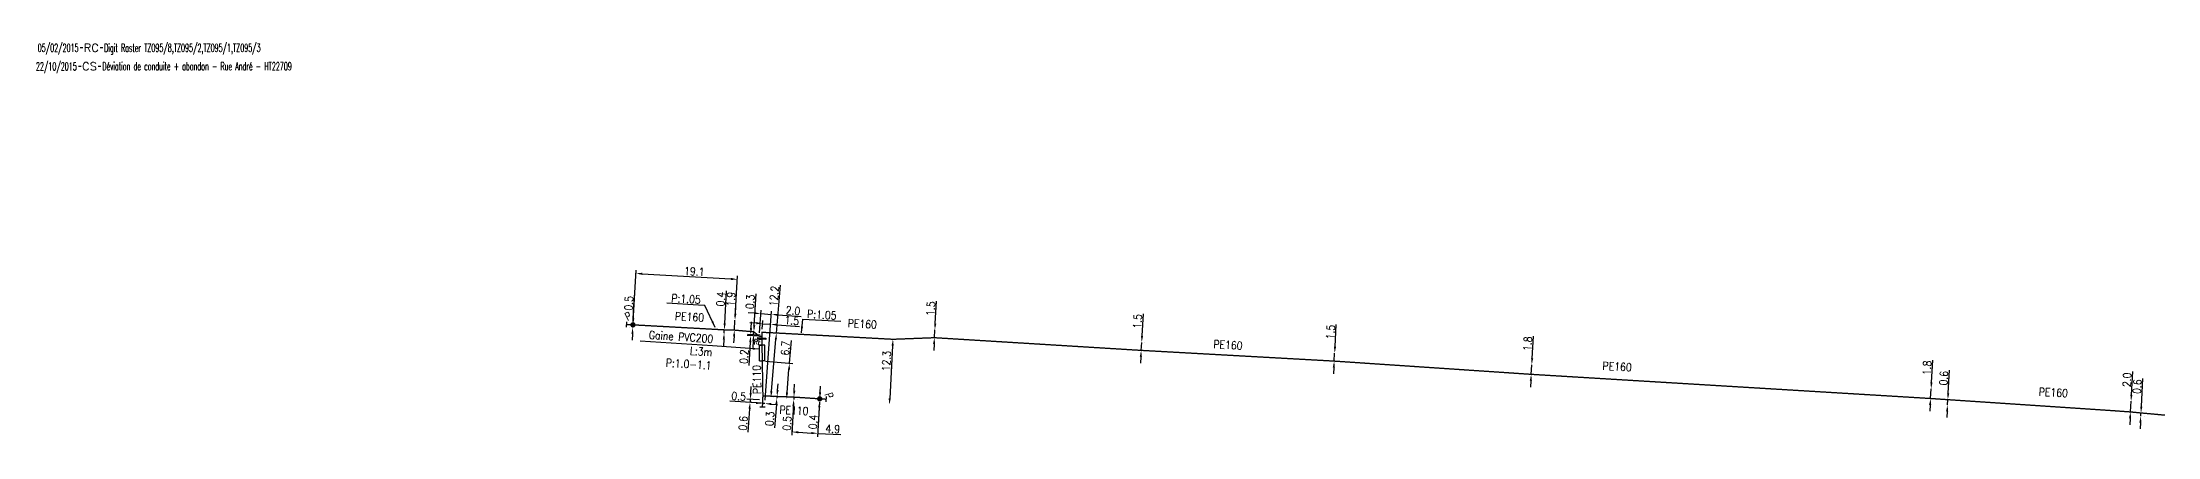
# Model space of a CAD drawing. Header units: millimetres. Extents: x 145011 to 146000, y 128282 to 128813.
# Drawn here: x 145011.2 to 145407.6, y 128415.4 to 128489.3 of the extents above; entities that cross this region are included whole.
import ezdxf
from ezdxf.enums import TextEntityAlignment as Align

# ---------------------------------------------------------------- set-up
doc = ezdxf.new("R2010")
doc.units = ezdxf.units.MM
doc.header["$PDMODE"] = 34
doc.linetypes.add('L_100_PE', pattern=[14, 10, -1.5, 1, -1.5])
doc.layers.get('0').update_dxf_attribs({"linetype": 'CONTINUOUS'})
doc.layers.get('DEFPOINTS').update_dxf_attribs({"linetype": 'CONTINUOUS'})
for name, color, linetype in [('L_140', 3, 'CONTINUOUS'), ('L_300', 7, 'CONTINUOUS'), ('L_340', 7, 'CONTINUOUS'), ('L_400', 7, 'CONTINUOUS'), ('L_910', 7, 'CONTINUOUS')]:
    doc.layers.add(name, color=color, linetype=linetype)
doc.styles.add('G_ROMANS', font='ROMANS.SHX', dxfattribs={"width": 0.75})
doc.styles.get("Standard").update_dxf_attribs({"font": 'romans.shx', "width": 0.85})
doc.dimstyles.get("Standard").update_dxf_attribs({"dimtxt": 1.5, "dimasz": 1.2, "dimexe": 0.625, "dimexo": 0.625, "dimgap": 0.25, "dimtad": 1, "dimdec": 1, "dimzin": 0, "dimdsep": 46, "dimtxsty": 'Standard', "dimcen": -0.5, "dimadec": 0, "dimazin": 0, "dimtfac": 1, "dimtdec": 1, "dimtmove": 0, "dimatfit": 3, "dimfxl": 0, "dimtolj": 1, "dimtzin": 0, "dimarcsym": 0})

# ---------------------------------------------------------------- blocks, each defined once
blk = doc.blocks.new('L_340_20')
at = {"linetype": 'Continuous'}
blk.add_hatch(color=0, dxfattribs=at).paths.add_polyline_path([(0.125, 0.75), (-0.125, 0.75), (-0.125, -0.75), (0.125, -0.75)])
at = {"color": 0, "linetype": 'Continuous'}
blk.add_lwpolyline([(-0.125, 0.75), (0.125, 0.75), (0.125, -0.75), (-0.125, -0.75)], close=True, dxfattribs=at)
at = {"color": 0, "linetype": 'Continuous', "width": 0.75}
for tag, height, flags, p in [('RE', 1.5, 8, (0, 3)), ('DEF_COUP', 1.2, 3, (0, -7.5)), ('DEF_LEG', 1.2, 3, (0, -5)), ('DEF_TYPE', 1.2, 3, (0, -10))]:
    blk.add_attdef(tag, text='', height=height, dxfattribs=dict(at, flags=flags)).set_placement(p, align=Align.MIDDLE)
blk = doc.blocks.new('L_340_07')
at = {"color": 0, "linetype": 'Continuous', "const_width": 0.25, "flags": 128}
blk.add_lwpolyline([(0, 0), (1.25, 0)], dxfattribs=at)
at = {"color": 0, "linetype": 'Continuous', "flags": 128}
blk.add_lwpolyline([(1.25, -0.5), (1.25, 0.5)], dxfattribs=at)
at = {"color": 0, "linetype": 'Continuous', "style": 'G_ROMANS', "width": 0.75, "flags": 3}
for tag, p in [('DEF_LEG', (0.72, -3.47)), ('DEF_COUP', (0.72, -5.97)), ('DEF_TYPE', (0.72, -8.47))]:
    blk.add_attdef(tag, text='', height=1.2, dxfattribs=at).set_placement(p, align=Align.MIDDLE)
blk = doc.blocks.new('L_300_12')
at = {"color": 0, "linetype": 'Continuous', "const_width": 0.497, "flags": 128}
blk.add_lwpolyline([(-0.25, 0, 1), (0.25, 0, 1)], format="xyb", close=True, dxfattribs=at)
at = {"color": 0, "linetype": 'Continuous', "style": 'G_ROMANS', "width": 0.75}
blk.add_text('P', height=1.5, dxfattribs=at).set_placement((0, 1.85), align=Align.MIDDLE)
at = {"color": 0, "linetype": 'Continuous', "style": 'G_ROMANS', "width": 0.75, "flags": 3}
for tag, p in [('DEF_COUP', (0, -7.5)), ('DEF_LEG', (0, -5)), ('DEF_TYPE', (0, -10))]:
    blk.add_attdef(tag, text='', height=1.2, dxfattribs=at).set_placement(p, align=Align.MIDDLE)
blk = doc.blocks.new('*D27')
at = {"layer": 'DEFPOINTS', "color": 0, "linetype": 'Continuous', "transparency": 16777216}
for p in [(145148.85, 128422.64), (145148.85, 128422.64), (145148.88, 128422.94)]:
    blk.add_point(p, dxfattribs=at)
at = {"layer": 'L_140', "color": 0, "linetype": 'Continuous', "lineweight": -2, "transparency": 16777216}
for p, q in [((145148.98, 128424.13), (145149.08, 128425.33)), ((145148.23, 128422.69), (145148.23, 128422.69)), ((145148.75, 128421.44), (145148.38, 128417.09)), ((145148.88, 128422.94), (145148.85, 128422.64))]:
    blk.add_line(p, q, dxfattribs=at)
at = {"layer": 'L_140', "color": 0, "linetype": 'Continuous', "transparency": 16777216}
for points in [[(145148.55, 128421.46), (145148.95, 128421.43), (145148.85, 128422.64)], [(145148.78, 128424.15), (145149.18, 128424.12), (145148.88, 128422.94)]]:
    blk.add_solid(points, dxfattribs=at)
at = {"layer": 'L_140', "color": 0, "linetype": 'Continuous', "transparency": 16777216, "insert": (145147.52, 128418.75), "char_height": 1.5, "attachment_point": 5, "rotation": 85.1568}
blk.add_mtext('\\A1;0.3', dxfattribs=at)
blk = doc.blocks.new('*D28')
at = {"layer": 'DEFPOINTS', "color": 0, "linetype": 'Continuous', "transparency": 16777216}
for p in [(145146.09, 128429.6), (145150.65, 128422.49), (145150.65, 128422.49)]:
    blk.add_point(p, dxfattribs=at)
at = {"layer": 'L_400', "color": 0, "linetype": 'Continuous', "lineweight": -2, "transparency": 16777216}
for p, q in [((145151.22, 128429.17), (145151.58, 128433.46)), ((145146.71, 128429.55), (145151.84, 128429.11)), ((145150.75, 128423.68), (145151.12, 128427.97))]:
    blk.add_line(p, q, dxfattribs=at)
at = {"layer": 'L_400', "color": 0, "linetype": 'Continuous', "transparency": 16777216}
for points in [[(145150.92, 128427.99), (145151.31, 128427.95), (145151.22, 128429.17)], [(145150.55, 128423.7), (145150.95, 128423.66), (145150.65, 128422.49)]]:
    blk.add_solid(points, dxfattribs=at)
at = {"layer": 'L_400', "color": 0, "linetype": 'Continuous', "transparency": 16777216, "insert": (145150.45, 128432), "char_height": 1.5, "attachment_point": 5, "rotation": 85.1568}
blk.add_mtext('\\A1;6.7', dxfattribs=at)
blk = doc.blocks.new('*D29')
at = {"layer": 'DEFPOINTS', "color": 0, "linetype": 'Continuous', "transparency": 16777216}
for p in [(145152.01, 128422.37), (145156.88, 128422.5), (145151.68, 128416.29)]:
    blk.add_point(p, dxfattribs=at)
at = {"layer": 'L_300', "color": 0, "linetype": 'Continuous', "lineweight": -2, "transparency": 16777216}
for p, q in [((145151.98, 128421.75), (145151.64, 128415.66)), ((145156.84, 128421.88), (145156.49, 128415.39)), ((145152.88, 128416.22), (145155.32, 128416.08)), ((145156.52, 128416.02), (145160.83, 128415.78))]:
    blk.add_line(p, q, dxfattribs=at)
at = {"layer": 'L_300', "color": 0, "linetype": 'Continuous', "transparency": 16777216}
for points in [[(145152.89, 128416.42), (145152.87, 128416.02), (145151.68, 128416.29)], [(145155.33, 128416.28), (145155.31, 128415.89), (145156.52, 128416.02)]]:
    blk.add_solid(points, dxfattribs=at)
at = {"layer": 'L_300', "color": 0, "linetype": 'Continuous', "transparency": 16777216, "insert": (145159.33, 128416.86), "char_height": 1.5, "attachment_point": 5, "rotation": 356.8368}
blk.add_mtext('\\A1;4.9', dxfattribs=at)
blk = doc.blocks.new('*D30')
at = {"layer": 'DEFPOINTS', "color": 0, "linetype": 'Continuous', "transparency": 16777216}
for p in [(145156.86, 128422.1), (145156.86, 128422.1), (145156.88, 128422.5)]:
    blk.add_point(p, dxfattribs=at)
at = {"layer": 'L_300', "color": 0, "linetype": 'Continuous', "lineweight": -2, "transparency": 16777216}
for p, q in [((145156.95, 128423.7), (145157.01, 128424.9)), ((145156.79, 128420.9), (145156.55, 128416.48)), ((145156.88, 128422.5), (145156.86, 128422.1))]:
    blk.add_line(p, q, dxfattribs=at)
at = {"layer": 'L_300', "color": 0, "linetype": 'Continuous', "transparency": 16777216}
for points in [[(145156.59, 128420.92), (145156.99, 128420.89), (145156.86, 128422.1)], [(145156.75, 128423.71), (145157.15, 128423.69), (145156.88, 128422.5)]]:
    blk.add_solid(points, dxfattribs=at)
at = {"layer": 'L_300', "color": 0, "linetype": 'Continuous', "transparency": 16777216, "insert": (145155.64, 128418.15), "char_height": 1.5, "attachment_point": 5, "rotation": 86.8368}
blk.add_mtext('\\A1;0.4', dxfattribs=at)
blk = doc.blocks.new('*D31')
at = {"layer": 'DEFPOINTS', "color": 0, "linetype": 'Continuous', "transparency": 16777216}
for p in [(145152.01, 128422.37), (145152.01, 128422.37), (145152.04, 128422.82)]:
    blk.add_point(p, dxfattribs=at)
at = {"layer": 'L_140', "color": 0, "linetype": 'Continuous', "lineweight": -2, "transparency": 16777216}
for p, q in [((145152.11, 128424.02), (145152.17, 128425.22)), ((145151.95, 128421.17), (145151.68, 128416.26)), ((145152.04, 128422.82), (145152.01, 128422.37)), ((145152.64, 128422.34), (145152.64, 128422.34)), ((145152.66, 128422.79), (145152.66, 128422.79))]:
    blk.add_line(p, q, dxfattribs=at)
at = {"layer": 'L_140', "color": 0, "linetype": 'Continuous', "transparency": 16777216}
for points in [[(145151.75, 128421.18), (145152.15, 128421.16), (145152.01, 128422.37)], [(145151.91, 128424.03), (145152.31, 128424.01), (145152.04, 128422.82)]]:
    blk.add_solid(points, dxfattribs=at)
at = {"layer": 'L_140', "color": 0, "linetype": 'Continuous', "transparency": 16777216, "insert": (145150.77, 128417.9), "char_height": 1.5, "attachment_point": 5, "rotation": 86.8368}
blk.add_mtext('\\A1;0.5', dxfattribs=at)
blk = doc.blocks.new('*D32')
at = {"layer": 'DEFPOINTS', "color": 0, "linetype": 'Continuous', "transparency": 16777216}
for p in [(145148.76, 128434.84), (145147.73, 128422.73), (145147.73, 128422.73)]:
    blk.add_point(p, dxfattribs=at)
at = {"layer": 'L_140', "color": 0, "linetype": 'Continuous', "lineweight": -2, "transparency": 16777216}
for p, q in [((145148.76, 128434.84), (145149.52, 128443.78)), ((145147.83, 128423.93), (145148.66, 128433.64))]:
    blk.add_line(p, q, dxfattribs=at)
at = {"layer": 'L_140', "color": 0, "linetype": 'Continuous', "transparency": 16777216}
for points in [[(145148.46, 128433.66), (145148.86, 128433.63), (145148.76, 128434.84)], [(145147.63, 128423.95), (145148.03, 128423.91), (145147.73, 128422.73)]]:
    blk.add_solid(points, dxfattribs=at)
at = {"layer": 'L_140', "color": 0, "linetype": 'Continuous', "transparency": 16777216, "insert": (145148.34, 128441.77), "char_height": 1.5, "attachment_point": 5, "rotation": 85.1568}
blk.add_mtext('\\A1;12.2', dxfattribs=at)
blk = doc.blocks.new('*D33')
at = {"layer": 'DEFPOINTS', "color": 0, "linetype": 'Continuous', "transparency": 16777216}
for p in [(145143.94, 128434.54), (145146.04, 128434.21), (145146.36, 128434.4)]:
    blk.add_point(p, dxfattribs=at)
at = {"layer": 'L_140', "color": 0, "linetype": 'Continuous', "lineweight": -2, "transparency": 16777216}
for p, q in [((145144.01, 128435.74), (145144.08, 128436.94)), ((145145.41, 128434.24), (145143.3, 128434.37)), ((145145.73, 128434.44), (145143.32, 128434.58)), ((145143.86, 128433.13), (145143.6, 128428.77)), ((145143.94, 128434.54), (145143.93, 128434.33))]:
    blk.add_line(p, q, dxfattribs=at)
at = {"layer": 'L_140', "color": 0, "linetype": 'Continuous', "transparency": 16777216}
for points in [[(145143.66, 128433.14), (145144.06, 128433.12), (145143.93, 128434.33)], [(145143.81, 128435.75), (145144.21, 128435.73), (145143.94, 128434.54)]]:
    blk.add_solid(points, dxfattribs=at)
at = {"layer": 'L_140', "color": 0, "linetype": 'Continuous', "transparency": 16777216, "insert": (145142.7, 128430.41), "char_height": 1.5, "attachment_point": 5, "rotation": 86.6542}
blk.add_mtext('\\A1;0.2', dxfattribs=at)
blk = doc.blocks.new('*D34')
at = {"layer": 'DEFPOINTS', "color": 0, "linetype": 'Continuous', "transparency": 16777216}
for p in [(145143.82, 128421.81), (145146.19, 128422.24), (145146.6, 128421.61)]:
    blk.add_point(p, dxfattribs=at)
at = {"layer": 'L_340', "color": 0, "linetype": 'Continuous', "lineweight": -2, "transparency": 16777216}
for p, q in [((145143.95, 128423.61), (145144.04, 128424.81)), ((145145.97, 128421.66), (145143.2, 128421.86)), ((145145.57, 128422.29), (145143.24, 128422.46)), ((145143.86, 128422.41), (145143.82, 128421.81)), ((145143.73, 128420.62), (145143.41, 128416.26))]:
    blk.add_line(p, q, dxfattribs=at)
at = {"layer": 'L_340', "color": 0, "linetype": 'Continuous', "transparency": 16777216}
for points in [[(145143.53, 128420.63), (145143.93, 128420.6), (145143.82, 128421.81)], [(145143.75, 128423.62), (145144.15, 128423.6), (145143.86, 128422.41)]]:
    blk.add_solid(points, dxfattribs=at)
at = {"layer": 'L_340', "color": 0, "linetype": 'Continuous', "transparency": 16777216, "insert": (145142.53, 128417.91), "char_height": 1.5, "attachment_point": 5, "rotation": 85.7862}
blk.add_mtext('\\A1;0.6', dxfattribs=at)
blk = doc.blocks.new('*D35')
at = {"layer": 'DEFPOINTS', "color": 0, "linetype": 'Continuous', "transparency": 16777216}
for p in [(145146.19, 128422.24), (145146.6, 128421.61), (145146.6, 128421.61)]:
    blk.add_point(p, dxfattribs=at)
at = {"layer": 'L_340', "color": 0, "linetype": 'Continuous', "lineweight": -2, "transparency": 16777216}
for p, q in [((145144.95, 128421.73), (145140.04, 128422.09)), ((145146.15, 128421.62), (145146.1, 128421.02)), ((145146.6, 128421.61), (145146.15, 128421.64)), ((145147.79, 128421.52), (145148.99, 128421.43))]:
    blk.add_line(p, q, dxfattribs=at)
at = {"layer": 'L_340', "color": 0, "linetype": 'Continuous', "transparency": 16777216}
for points in [[(145144.97, 128421.93), (145144.94, 128421.53), (145146.15, 128421.64)], [(145147.81, 128421.72), (145147.78, 128421.32), (145146.6, 128421.61)]]:
    blk.add_solid(points, dxfattribs=at)
at = {"layer": 'L_340', "color": 0, "linetype": 'Continuous', "transparency": 16777216, "insert": (145141.69, 128422.97), "char_height": 1.5, "attachment_point": 5, "rotation": 355.7862}
blk.add_mtext('\\A1;0.5', dxfattribs=at)
blk = doc.blocks.new('*D36')
at = {"layer": 'DEFPOINTS', "color": 0, "linetype": 'Continuous', "transparency": 16777216}
for p in [(145141.45, 128444.9), (145141, 128437.27), (145121.87, 128436.37)]:
    blk.add_point(p, dxfattribs=at)
at = {"layer": 'L_300', "color": 0, "linetype": 'Continuous', "lineweight": -2, "transparency": 16777216}
for p, q in [((145121.9, 128437), (145122.47, 128446.64)), ((145123.63, 128445.94), (145140.25, 128444.97)), ((145141.04, 128437.9), (145141.49, 128445.53))]:
    blk.add_line(p, q, dxfattribs=at)
at = {"layer": 'L_300', "color": 0, "linetype": 'Continuous', "transparency": 16777216}
for points in [[(145123.64, 128446.14), (145123.62, 128445.74), (145122.43, 128446.01)], [(145140.26, 128445.17), (145140.24, 128444.77), (145141.45, 128444.9)]]:
    blk.add_solid(points, dxfattribs=at)
at = {"layer": 'L_300', "color": 0, "linetype": 'Continuous', "transparency": 16777216, "insert": (145133.38, 128446.38), "char_height": 1.5, "attachment_point": 5, "rotation": 356.6542}
blk.add_mtext('\\A1;19.1', dxfattribs=at)
blk = doc.blocks.new('*D37')
at = {"layer": 'DEFPOINTS', "color": 0, "linetype": 'Continuous', "transparency": 16777216}
for p in [(145121.84, 128435.88), (145121.87, 128436.37), (145121.87, 128436.37)]:
    blk.add_point(p, dxfattribs=at)
at = {"layer": 'L_300', "color": 0, "linetype": 'Continuous', "lineweight": -2, "transparency": 16777216}
for p, q in [((145121.94, 128437.57), (145122.19, 128441.94)), ((145121.21, 128435.91), (145121.21, 128435.91)), ((145121.24, 128436.41), (145121.24, 128436.41)), ((145121.77, 128434.68), (145121.7, 128433.48)), ((145121.84, 128435.88), (145121.87, 128436.37))]:
    blk.add_line(p, q, dxfattribs=at)
at = {"layer": 'L_300', "color": 0, "linetype": 'Continuous', "transparency": 16777216}
for points in [[(145121.74, 128437.58), (145122.14, 128437.56), (145121.87, 128436.37)], [(145121.57, 128434.69), (145121.97, 128434.67), (145121.84, 128435.88)]]:
    blk.add_solid(points, dxfattribs=at)
at = {"layer": 'L_300', "color": 0, "linetype": 'Continuous', "transparency": 16777216, "insert": (145121.1, 128440.41), "char_height": 1.5, "attachment_point": 5, "rotation": 86.6542}
blk.add_mtext('\\A1;0.5', dxfattribs=at)
blk = doc.blocks.new('*D46')
at = {"layer": 'DEFPOINTS', "color": 0, "linetype": 'Continuous', "transparency": 16777216}
for p in [(145404.47, 128419.25), (145404.47, 128419.25), (145404.51, 128419.85)]:
    blk.add_point(p, dxfattribs=at)
at = {"layer": 'L_140', "color": 0, "linetype": 'Continuous', "lineweight": -2, "transparency": 16777216}
for p, q in [((145404.58, 128421.05), (145404.88, 128426.31)), ((145404.4, 128418.05), (145404.33, 128416.85)), ((145404.47, 128419.25), (145404.51, 128419.85)), ((145405.1, 128419.21), (145405.1, 128419.21))]:
    blk.add_line(p, q, dxfattribs=at)
at = {"layer": 'L_140', "color": 0, "linetype": 'Continuous', "transparency": 16777216}
for points in [[(145404.38, 128421.06), (145404.78, 128421.03), (145404.51, 128419.85)], [(145404.2, 128418.06), (145404.6, 128418.04), (145404.47, 128419.25)]]:
    blk.add_solid(points, dxfattribs=at)
at = {"layer": 'L_140', "color": 0, "linetype": 'Continuous', "transparency": 16777216, "insert": (145403.79, 128424.79), "char_height": 1.5, "attachment_point": 5, "rotation": 86.6494}
blk.add_mtext('\\A1;0.6', dxfattribs=at)
blk = doc.blocks.new('*D48')
at = {"layer": 'DEFPOINTS', "color": 0, "linetype": 'Continuous', "transparency": 16777216}
for p in [(145368.25, 128421.37), (145368.25, 128421.37), (145368.31, 128422.34)]:
    blk.add_point(p, dxfattribs=at)
at = {"layer": 'L_140', "color": 0, "linetype": 'Continuous', "lineweight": -2, "transparency": 16777216}
for p, q in [((145368.38, 128423.54), (145368.63, 128427.9)), ((145368.25, 128421.37), (145368.31, 128422.34)), ((145368.93, 128422.3), (145368.93, 128422.3)), ((145368.18, 128420.17), (145368.11, 128418.97))]:
    blk.add_line(p, q, dxfattribs=at)
at = {"layer": 'L_140', "color": 0, "linetype": 'Continuous', "transparency": 16777216}
for points in [[(145367.98, 128420.18), (145368.38, 128420.16), (145368.25, 128421.37)], [(145368.18, 128423.55), (145368.58, 128423.53), (145368.31, 128422.34)]]:
    blk.add_solid(points, dxfattribs=at)
at = {"layer": 'L_140', "color": 0, "linetype": 'Continuous', "transparency": 16777216, "insert": (145367.54, 128426.38), "char_height": 1.5, "attachment_point": 5, "rotation": 86.6529}
blk.add_mtext('\\A1;0.6', dxfattribs=at)
blk = doc.blocks.new('*D49')
at = {"layer": 'DEFPOINTS', "color": 0, "linetype": 'Continuous', "transparency": 16777216}
for p in [(145170.61, 128433.66), (145169.93, 128421.38), (145169.93, 128421.38)]:
    blk.add_point(p, dxfattribs=at)
at = {"layer": 'L_140', "color": 0, "linetype": 'Continuous', "lineweight": -2, "transparency": 16777216}
blk.add_line((145170.54, 128432.46), (145170, 128422.58), dxfattribs=at)
at = {"layer": 'L_140', "color": 0, "linetype": 'Continuous', "transparency": 16777216}
for points in [[(145170.34, 128432.47), (145170.74, 128432.45), (145170.61, 128433.66)], [(145169.8, 128422.59), (145170.2, 128422.57), (145169.93, 128421.38)]]:
    blk.add_solid(points, dxfattribs=at)
at = {"layer": 'L_140', "color": 0, "linetype": 'Continuous', "transparency": 16777216, "insert": (145169.38, 128429.58), "char_height": 1.5, "attachment_point": 5, "rotation": 86.8369}
blk.add_mtext('\\A1;12.3', dxfattribs=at)
blk = doc.blocks.new('*D206')
at = {"layer": 'DEFPOINTS', "color": 0, "linetype": 'Continuous', "transparency": 16777216}
for p in [(145402.65, 128422.04), (145402.65, 128422.04), (145402.54, 128420.04)]:
    blk.add_point(p, dxfattribs=at)
at = {"layer": 'L_140', "color": 0, "linetype": 'Continuous', "lineweight": -2, "transparency": 16777216}
for p, q in [((145402.73, 128423.23), (145402.98, 128427.6)), ((145402.54, 128420.04), (145402.65, 128422.04)), ((145402.47, 128418.84), (145402.4, 128417.64))]:
    blk.add_line(p, q, dxfattribs=at)
at = {"layer": 'L_140', "color": 0, "linetype": 'Continuous', "transparency": 16777216}
for points in [[(145402.53, 128423.25), (145402.92, 128423.22), (145402.65, 128422.04)], [(145402.27, 128418.85), (145402.67, 128418.83), (145402.54, 128420.04)]]:
    blk.add_solid(points, dxfattribs=at)
at = {"layer": 'L_140', "color": 0, "linetype": 'Continuous', "transparency": 16777216, "insert": (145401.89, 128426.07), "char_height": 1.5, "attachment_point": 5, "rotation": 86.6494}
blk.add_mtext('\\A1;2.0', dxfattribs=at)
blk = doc.blocks.new('*D207')
at = {"layer": 'DEFPOINTS', "color": 0, "linetype": 'Continuous', "transparency": 16777216}
for p in [(145365.07, 128422.56), (145365.18, 128424.35), (145365.18, 128424.35)]:
    blk.add_point(p, dxfattribs=at)
at = {"layer": 'L_140', "color": 0, "linetype": 'Continuous', "lineweight": -2, "transparency": 16777216}
for p, q in [((145365.25, 128425.55), (145365.49, 128429.73)), ((145365, 128421.36), (145364.93, 128420.16)), ((145365.07, 128422.56), (145365.18, 128424.35))]:
    blk.add_line(p, q, dxfattribs=at)
at = {"layer": 'L_140', "color": 0, "linetype": 'Continuous', "transparency": 16777216}
for points in [[(145365.05, 128425.56), (145365.45, 128425.54), (145365.18, 128424.35)], [(145364.8, 128421.37), (145365.2, 128421.35), (145365.07, 128422.56)]]:
    blk.add_solid(points, dxfattribs=at)
at = {"layer": 'L_140', "color": 0, "linetype": 'Continuous', "transparency": 16777216, "insert": (145364.41, 128428.3), "char_height": 1.5, "attachment_point": 5, "rotation": 86.6529}
blk.add_mtext('\\A1;1.8', dxfattribs=at)
blk = doc.blocks.new('*D208')
at = {"layer": 'DEFPOINTS', "color": 0, "linetype": 'Continuous', "transparency": 16777216}
for p in [(145290.33, 128428.89), (145290.33, 128428.89), (145290.23, 128427.09)]:
    blk.add_point(p, dxfattribs=at)
at = {"layer": 'L_140', "color": 0, "linetype": 'Continuous', "lineweight": -2, "transparency": 16777216}
for p, q in [((145290.41, 128430.09), (145290.65, 128434.27)), ((145290.23, 128427.09), (145290.33, 128428.89)), ((145290.16, 128425.89), (145290.09, 128424.7))]:
    blk.add_line(p, q, dxfattribs=at)
at = {"layer": 'L_140', "color": 0, "linetype": 'Continuous', "transparency": 16777216}
for points in [[(145290.21, 128430.1), (145290.6, 128430.07), (145290.33, 128428.89)], [(145289.96, 128425.9), (145290.36, 128425.88), (145290.23, 128427.09)]]:
    blk.add_solid(points, dxfattribs=at)
at = {"layer": 'L_140', "color": 0, "linetype": 'Continuous', "transparency": 16777216, "insert": (145289.57, 128432.83), "char_height": 1.5, "attachment_point": 5, "rotation": 86.6109}
blk.add_mtext('\\A1;1.8', dxfattribs=at)
blk = doc.blocks.new('*D209')
at = {"layer": 'DEFPOINTS', "color": 0, "linetype": 'Continuous', "transparency": 16777216}
for p in [(145253.3, 128429.57), (145253.39, 128431.07), (145253.39, 128431.07)]:
    blk.add_point(p, dxfattribs=at)
at = {"layer": 'L_140', "color": 0, "linetype": 'Continuous', "lineweight": -2, "transparency": 16777216}
for p, q in [((145253.46, 128432.27), (145253.7, 128436.45)), ((145253.3, 128429.57), (145253.39, 128431.07)), ((145253.23, 128428.38), (145253.15, 128427.18))]:
    blk.add_line(p, q, dxfattribs=at)
at = {"layer": 'L_140', "color": 0, "linetype": 'Continuous', "transparency": 16777216}
for points in [[(145253.03, 128428.39), (145253.43, 128428.36), (145253.3, 128429.57)], [(145253.26, 128432.28), (145253.66, 128432.26), (145253.39, 128431.07)]]:
    blk.add_solid(points, dxfattribs=at)
at = {"layer": 'L_140', "color": 0, "linetype": 'Continuous', "transparency": 16777216, "insert": (145252.62, 128435.02), "char_height": 1.5, "attachment_point": 5, "rotation": 86.6109}
blk.add_mtext('\\A1;1.5', dxfattribs=at)
blk = doc.blocks.new('*D210')
at = {"layer": 'DEFPOINTS', "color": 0, "linetype": 'Continuous', "transparency": 16777216}
for p in [(145178.38, 128433.96), (145178.46, 128435.41), (145178.46, 128435.41)]:
    blk.add_point(p, dxfattribs=at)
at = {"layer": 'L_140', "color": 0, "linetype": 'Continuous', "lineweight": -2, "transparency": 16777216}
for p, q in [((145178.53, 128436.61), (145178.78, 128440.84)), ((145178.31, 128432.76), (145178.24, 128431.57)), ((145178.38, 128433.96), (145178.46, 128435.41))]:
    blk.add_line(p, q, dxfattribs=at)
at = {"layer": 'L_140', "color": 0, "linetype": 'Continuous', "transparency": 16777216}
for points in [[(145178.33, 128436.62), (145178.73, 128436.6), (145178.46, 128435.41)], [(145178.11, 128432.77), (145178.51, 128432.75), (145178.38, 128433.96)]]:
    blk.add_solid(points, dxfattribs=at)
at = {"layer": 'L_140', "color": 0, "linetype": 'Continuous', "transparency": 16777216, "insert": (145177.69, 128439.41), "char_height": 1.5, "attachment_point": 5, "rotation": 86.6542}
blk.add_mtext('\\A1;1.5', dxfattribs=at)
blk = doc.blocks.new('*D211')
at = {"layer": 'DEFPOINTS', "color": 0, "linetype": 'Continuous', "transparency": 16777216}
for p in [(145217.22, 128433.08), (145217.22, 128433.08), (145217.13, 128431.58)]:
    blk.add_point(p, dxfattribs=at)
at = {"layer": 'L_140', "color": 0, "linetype": 'Continuous', "lineweight": -2, "transparency": 16777216}
for p, q in [((145217.29, 128434.28), (145217.54, 128438.46)), ((145217.13, 128431.58), (145217.22, 128433.08)), ((145217.84, 128433.04), (145217.84, 128433.04)), ((145217.06, 128430.38), (145216.99, 128429.19)), ((145217.75, 128431.54), (145217.75, 128431.54))]:
    blk.add_line(p, q, dxfattribs=at)
at = {"layer": 'L_140', "color": 0, "linetype": 'Continuous', "transparency": 16777216}
for points in [[(145217.09, 128434.29), (145217.49, 128434.27), (145217.22, 128433.08)], [(145216.86, 128430.4), (145217.26, 128430.37), (145217.13, 128431.58)]]:
    blk.add_solid(points, dxfattribs=at)
at = {"layer": 'L_140', "color": 0, "linetype": 'Continuous', "transparency": 16777216, "insert": (145216.45, 128437.03), "char_height": 1.5, "attachment_point": 5, "rotation": 86.6109}
blk.add_mtext('\\A1;1.5', dxfattribs=at)
blk = doc.blocks.new('*D212')
at = {"layer": 'DEFPOINTS', "color": 0, "linetype": 'Continuous', "transparency": 16777216}
for p in [(145141, 128437.27), (145141, 128437.27), (145140.89, 128435.38)]:
    blk.add_point(p, dxfattribs=at)
at = {"layer": 'L_140', "color": 0, "linetype": 'Continuous', "lineweight": -2, "transparency": 16777216}
for p, q in [((145141.07, 128438.47), (145141.31, 128442.59)), ((145140.89, 128435.38), (145141, 128437.27)), ((145140.82, 128434.18), (145140.75, 128432.98))]:
    blk.add_line(p, q, dxfattribs=at)
at = {"layer": 'L_140', "color": 0, "linetype": 'Continuous', "transparency": 16777216}
for points in [[(145140.87, 128438.48), (145141.27, 128438.46), (145141, 128437.27)], [(145140.62, 128434.19), (145141.02, 128434.17), (145140.89, 128435.38)]]:
    blk.add_solid(points, dxfattribs=at)
at = {"layer": 'L_140', "color": 0, "linetype": 'Continuous', "transparency": 16777216, "insert": (145140.23, 128441.19), "char_height": 1.5, "attachment_point": 5, "rotation": 86.6542}
blk.add_mtext('\\A1;1.9', dxfattribs=at)
blk = doc.blocks.new('*D213')
at = {"layer": 'DEFPOINTS', "color": 0, "linetype": 'Continuous', "transparency": 16777216}
for p in [(145138.97, 128434.83), (145138.97, 128434.83), (145139, 128435.43)]:
    blk.add_point(p, dxfattribs=at)
at = {"layer": 'L_140', "color": 0, "linetype": 'Continuous', "lineweight": -2, "transparency": 16777216}
for p, q in [((145139.08, 128436.63), (145139.43, 128442.75)), ((145138.9, 128433.63), (145138.83, 128432.44)), ((145138.97, 128434.83), (145139, 128435.43))]:
    blk.add_line(p, q, dxfattribs=at)
at = {"layer": 'L_140', "color": 0, "linetype": 'Continuous', "transparency": 16777216}
for points in [[(145138.88, 128436.64), (145139.27, 128436.62), (145139, 128435.43)], [(145138.7, 128433.65), (145139.1, 128433.62), (145138.97, 128434.83)]]:
    blk.add_solid(points, dxfattribs=at)
at = {"layer": 'L_140', "color": 0, "linetype": 'Continuous', "transparency": 16777216, "insert": (145138.34, 128441.2), "char_height": 1.5, "attachment_point": 5, "rotation": 86.6542}
blk.add_mtext('\\A1;0.4', dxfattribs=at)
blk = doc.blocks.new('*D214')
at = {"layer": 'DEFPOINTS', "color": 0, "linetype": 'Continuous', "transparency": 16777216}
for p in [(145144.49, 128434.51), (145144.49, 128434.51), (145144.53, 128435.06)]:
    blk.add_point(p, dxfattribs=at)
at = {"layer": 'L_140', "color": 0, "linetype": 'Continuous', "lineweight": -2, "transparency": 16777216}
for p, q in [((145144.6, 128436.26), (145144.94, 128442.21)), ((145144.42, 128433.31), (145144.35, 128432.11)), ((145144.49, 128434.51), (145144.53, 128435.06))]:
    blk.add_line(p, q, dxfattribs=at)
at = {"layer": 'L_140', "color": 0, "linetype": 'Continuous', "transparency": 16777216}
for points in [[(145144.22, 128433.32), (145144.62, 128433.3), (145144.49, 128434.51)], [(145144.4, 128436.27), (145144.8, 128436.25), (145144.53, 128435.06)]]:
    blk.add_solid(points, dxfattribs=at)
at = {"layer": 'L_140', "color": 0, "linetype": 'Continuous', "transparency": 16777216, "insert": (145143.85, 128440.68), "char_height": 1.5, "attachment_point": 5, "rotation": 86.6542}
blk.add_mtext('\\A1;0.3', dxfattribs=at)
blk = doc.blocks.new('*D215')
at = {"layer": 'DEFPOINTS', "color": 0, "linetype": 'Continuous', "transparency": 16777216}
for p in [(145146.08, 128434.97), (145147.69, 128436.48), (145146.6, 128421.61)]:
    blk.add_point(p, dxfattribs=at)
at = {"layer": 'L_140', "color": 0, "linetype": 'Continuous', "lineweight": -2, "transparency": 16777216}
for p, q in [((145145, 128436.68), (145143.8, 128436.77)), ((145146.12, 128435.59), (145146.24, 128437.21)), ((145146.2, 128436.59), (145147.69, 128436.48)), ((145146.64, 128422.23), (145147.74, 128437.1)), ((145148.89, 128436.39), (145153.07, 128436.08))]:
    blk.add_line(p, q, dxfattribs=at)
at = {"layer": 'L_140', "color": 0, "linetype": 'Continuous', "transparency": 16777216}
for points in [[(145145.02, 128436.88), (145144.99, 128436.48), (145146.2, 128436.59)], [(145148.9, 128436.59), (145148.87, 128436.19), (145147.69, 128436.48)]]:
    blk.add_solid(points, dxfattribs=at)
at = {"layer": 'L_140', "color": 0, "linetype": 'Continuous', "transparency": 16777216, "insert": (145151.65, 128437.19), "char_height": 1.5, "attachment_point": 5, "rotation": 355.7862}
blk.add_mtext('\\A1;1.5', dxfattribs=at)
blk = doc.blocks.new('*D216')
at = {"layer": 'DEFPOINTS', "color": 0, "linetype": 'Continuous', "transparency": 16777216}
for p in [(145147.83, 128438.33), (145145.52, 128434.25), (145146.6, 128421.61)]:
    blk.add_point(p, dxfattribs=at)
at = {"layer": 'L_140', "color": 0, "linetype": 'Continuous', "lineweight": -2, "transparency": 16777216}
for p, q in [((145144.64, 128438.56), (145143.44, 128438.65)), ((145145.57, 128434.87), (145145.88, 128439.1)), ((145145.83, 128438.47), (145147.83, 128438.33)), ((145146.64, 128422.23), (145147.87, 128438.95)), ((145149.03, 128438.24), (145153.38, 128437.92))]:
    blk.add_line(p, q, dxfattribs=at)
at = {"layer": 'L_140', "color": 0, "linetype": 'Continuous', "transparency": 16777216}
for points in [[(145144.65, 128438.76), (145144.62, 128438.36), (145145.83, 128438.47)], [(145149.04, 128438.44), (145149.01, 128438.04), (145147.83, 128438.33)]]:
    blk.add_solid(points, dxfattribs=at)
at = {"layer": 'L_140', "color": 0, "linetype": 'Continuous', "transparency": 16777216, "insert": (145151.88, 128439.03), "char_height": 1.5, "attachment_point": 5, "rotation": 355.7862}
blk.add_mtext('\\A1;2.0', dxfattribs=at)
blk = doc.blocks.new('GIS_MODF')
at = {"color": 0, "linetype": 'Continuous', "flags": 128}
for points in [[(-2.18, -0.01), (-1.68, -0.01)], [(1.52, -0.01), (2.02, -0.01)]]:
    blk.add_lwpolyline(points, dxfattribs=at)
at = {"color": 0, "linetype": 'Continuous', "width": 0.5}
blk.add_attdef('DATE', text='', height=1.5, dxfattribs=at).set_placement((-2.5, -0.8), align=Align.RIGHT)
at = {"color": 0, "linetype": 'Continuous', "width": 1.771291}
blk.add_attdef('USER', text='', height=1.5, dxfattribs=at).set_placement((-1.51, -0.8), (1.28, -0.8), align=Align.FIT)
at = {"color": 0, "linetype": 'Continuous', "width": 0.5}
blk.add_attdef('DESC', (2.29, -0.8), '', height=1.5, dxfattribs=at)

msp = doc.modelspace()

# ---------------------------------------------------------------- linework, layer by layer
at = {"layer": 'L_140', "linetype": 'L_100_PE'}
msp.add_lwpolyline([(145121.87, 128436.37, 0.25, 0.25, 0), (145139, 128435.43, 0.25, 0.25, 0), (145140.89, 128435.38, 0.25, 0.25, 0), (145144.53, 128435.06, 0.25, 0.25, 0), (145145.52, 128434.25, 0.25, 0.25, 0), (145146.04, 128434.21, 0.25, 0.25, 0), (145146.04, 128434.21, 0.25, 0.25, 0), (145146.04, 128434.21, 0.25, 0.25, 0), (145146.04, 128434.21, 0, 0, 0)], format="xyseb", dxfattribs=at)
at = {"layer": 'L_140', "linetype": 'L_100_PE', "const_width": 0.25}
msp.add_lwpolyline([(145412, 128419.16), (145404.51, 128419.85), (145402.54, 128420.04), (145399.63, 128420.25), (145399.63, 128420.25), (145399.63, 128420.25), (145368.31, 128422.34), (145365.07, 128422.56), (145365.07, 128422.56), (145365.07, 128422.56), (145365.07, 128422.56), (145290.23, 128427.09), (145290.23, 128427.09), (145253.3, 128429.57), (145253.3, 128429.57), (145253.3, 128429.57), (145217.13, 128431.58), (145178.38, 128433.96), (145178.38, 128433.96), (145170.61, 128433.66), (145170.61, 128433.66), (145148.76, 128434.84), (145146.08, 128434.97), (145146.04, 128434.21), (145146.23, 128423.06), (145146.19, 128422.24)], dxfattribs=at)
at = {"layer": 'L_140', "linetype": 'L_100_PE', "const_width": 0.25, "flags": 128}
msp.add_lwpolyline([(145156.88, 128422.5), (145152.04, 128422.82), (145148.88, 128422.94), (145146.23, 128423.06)], dxfattribs=at)
at = {"layer": 'L_400', "color": 7, "linetype": 'CONTINUOUS'}
for p, q in [((145145.59, 128429.6), (145145.57, 128432.55)), ((145145.57, 128432.55), (145145.57, 128432.55)), ((145145.57, 128432.55), (145146.07, 128432.55)), ((145145.59, 128429.6), (145146.09, 128429.6)), ((145146.57, 128432.56), (145146.07, 128432.55)), ((145146.59, 128429.6), (145146.09, 128429.6)), ((145146.59, 128429.6), (145146.57, 128432.56)), ((145146.57, 128432.56), (145146.57, 128432.56))]:
    msp.add_line(p, q, dxfattribs=at)

# ---------------------------------------------------------------- block references
at = {"layer": 'L_300'}
for p, rotation in [((145121.87, 128436.37), 28.35949400960788), ((145156.88, 128422.5), 289.0748690237886)]:
    msp.add_blockref('L_300_12', p, dxfattribs=dict(at, rotation=rotation))
at = {"layer": 'L_340'}
for p, rotation in [((145121.87, 128436.37), 178.0695259413747), ((145146.19, 128422.24), 267.5711022065733), ((145156.88, 128422.5), 356.2462699074929)]:
    msp.add_blockref('L_340_07', p, dxfattribs=dict(at, rotation=rotation))
ref = msp.add_blockref('L_340_20', (145146.04, 128433.81), dxfattribs=dict(at, rotation=86.81451182575051))
ref.add_attrib('RE', 'RE', dxfattribs={"layer": '0', "color": 0, "linetype": 'Continuous', "height": 1, "rotation": 356.6542, "width": 0.75, "flags": 8}).set_placement((145145.26, 128433.16), align=Align.MIDDLE)
at = {"layer": 'L_910'}
ref = msp.add_blockref('GIS_MODF', (145020.48, 128488.36), dxfattribs=dict(at, rotation=0.08336812975722195))
ref.add_attrib('DATE', '05/02/2015', dxfattribs={"layer": '0', "color": 0, "linetype": 'Continuous', "height": 1.5, "width": 0.5}).set_placement((145017.97, 128487.56), align=Align.RIGHT)
ref.add_attrib('USER', 'RC', dxfattribs={"layer": '0', "color": 0, "linetype": 'Continuous', "height": 1.5, "rotation": 0.0834, "width": 0.99919}).set_placement((145018.97, 128487.56), (145021.75, 128487.56), align=Align.FIT)
ref.add_attrib('DESC', 'Digit Raster TZ095/8,TZ095/2,TZ095/1,TZ095/3', (145022.77, 128487.56), dxfattribs={"layer": '0', "color": 0, "linetype": 'Continuous', "height": 1.5, "width": 0.5})
ref = msp.add_blockref('GIS_MODF', (145020.14, 128484.89), dxfattribs=dict(at, rotation=0.08336812948094162))
ref.add_attrib('DATE', '22/10/2015', dxfattribs={"layer": '0', "color": 0, "linetype": 'Continuous', "height": 1.5, "width": 0.5}).set_placement((145017.64, 128484.09), align=Align.RIGHT)
ref.add_attrib('USER', 'CS', dxfattribs={"layer": '0', "color": 0, "linetype": 'Continuous', "height": 1.5, "rotation": 0.0834, "width": 1.025485}).set_placement((145018.63, 128484.09), (145021.41, 128484.1), align=Align.FIT)
ref.add_attrib('DESC', 'Déviation de conduite + abandon - Rue André - HT22709', (145022.43, 128484.1), dxfattribs={"layer": '0', "color": 0, "linetype": 'Continuous', "height": 1.5, "width": 0.5})

# ---------------------------------------------------------------- texts
at = {"layer": 'L_140', "linetype": 'Continuous', "width": 0.85}
for s, rotation, p in [('PE160', 356.9893, (145129.71, 128437.25)), ('PE160', 356.9893, (145162.09, 128435.93)), ('PE160', 356.6131, (145230.63, 128432.01)), ('PE110', 90.9831, (145145.9, 128423.39)), ('PE160', 356.8773, (145303.57, 128427.94)), ('PE110', 356.9893, (145149.28, 128419.72)), ('PE160', 357.048, (145385.32, 128423.08))]:
    msp.add_text(s, height=1.5, rotation=rotation, dxfattribs=at).set_placement(p)
at = {"layer": 'L_140', "linetype": 'Continuous', "char_height": 1.5, "attachment_point": 7, "rotation": 356.6542}
for insert in [(145129.03, 128440.64), (145154.48, 128437.67)]:
    msp.add_mtext('P:1.05', dxfattribs=dict(at, insert=insert))
at = {"layer": 'L_400', "linetype": 'Continuous', "insert": (145136.55, 128427.99), "char_height": 1.5, "attachment_point": 9, "rotation": 356.312}
msp.add_mtext('Gaine PVC200\\PL:3m\\PP:1.0-1.1', dxfattribs=at)

# ---------------------------------------------------------------- dimensions: what is measured, and where the dimension line sits
at = {"layer": 'L_140', "linetype": 'Continuous'}
for base, p1, p2, angle, text, picture, middle in [((145138.97, 128434.83), (145139, 128435.43), (145138.97, 128434.83), 86.6542, '0.4', '*D213', (145139.34, 128441.14)), ((145144.49, 128434.51), (145144.53, 128435.06), (145144.49, 128434.51), 86.6542, '0.3', '*D214', (145144.85, 128440.62)), ((145368.25, 128421.37), (145368.31, 128422.34), (145368.25, 128421.37), 86.6529, '0.6', '*D48', (145368.54, 128426.32))]:
    dim = msp.add_linear_dim(base=base, p1=p1, p2=p2, angle=angle, text=text, dimstyle='Standard', dxfattribs=at)
    dim.commit()
    dim.dimension.update_dxf_attribs({"geometry": picture, "text_midpoint": middle, "dimtype": 160})
for base, p1, p2, angle, picture, middle in [((145141, 128437.27), (145140.89, 128435.38), (145141, 128437.27), 266.6542, '*D212', (145141.23, 128441.13)), ((145147.73, 128422.73), (145148.76, 128434.84), (145147.73, 128422.73), 85.1568, '*D32', (145149.34, 128441.69)), ((145178.4606, 128435.4088), (145178.376, 128433.9613), (145178.4606, 128435.4088), 266.6542, '*D210', (145178.6908, 128439.3467)), ((145143.94, 128434.54), (145146.04, 128434.21), (145146.36, 128434.4), 266.6542, '*D33', (145143.7, 128430.35)), ((145147.83, 128438.33), (145145.52, 128434.25), (145146.6, 128421.61), 175.7862, '*D216', (145151.8, 128438.03)), ((145147.69, 128436.48), (145146.08, 128434.97), (145146.6, 128421.61), 175.7862, '*D215', (145151.58, 128436.19)), ((145217.22, 128433.08), (145217.13, 128431.58), (145217.22, 128433.08), 266.6109, '*D211', (145217.45, 128436.97)), ((145169.93, 128421.38), (145170.61, 128433.66), (145169.93, 128421.38), 86.8369, '*D49', (145170.38, 128429.53)), ((145253.39, 128431.07), (145253.3, 128429.57), (145253.39, 128431.07), 266.6109, '*D209', (145253.62, 128434.96)), ((145290.33, 128428.89), (145290.23, 128427.09), (145290.33, 128428.89), 266.6109, '*D208', (145290.56, 128432.78)), ((145365.18, 128424.35), (145365.07, 128422.56), (145365.18, 128424.35), 266.6529, '*D207', (145365.41, 128428.24)), ((145148.85, 128422.64), (145148.88, 128422.94), (145148.85, 128422.64), 85.1568, '*D27', (145148.52, 128418.67)), ((145152.01, 128422.37), (145152.04, 128422.82), (145152.01, 128422.37), 86.8368, '*D31', (145151.76, 128417.84)), ((145402.65, 128422.04), (145402.54, 128420.04), (145402.65, 128422.04), 266.6494, '*D206', (145402.89, 128426.01)), ((145404.47, 128419.25), (145404.51, 128419.85), (145404.47, 128419.25), 86.6494, '*D46', (145404.79, 128424.73))]:
    dim = msp.add_linear_dim(base=base, p1=p1, p2=p2, angle=angle, dimstyle='Standard', dxfattribs=at)
    dim.commit()
    dim.dimension.update_dxf_attribs({"geometry": picture, "text_midpoint": middle, "dimtype": 160})
at = {"layer": 'L_300', "linetype": 'Continuous'}
for base, p1, p2, angle, picture, middle in [((145141.4488, 128444.9029), (145121.8677, 128436.3749), (145141.0027, 128437.2721), 176.6542, '*D36', (145133.3234, 128445.3779)), ((145121.87, 128436.37), (145121.84, 128435.88), (145121.87, 128436.37), 266.6542, '*D37', (145122.1, 128440.35)), ((145156.86, 128422.1), (145156.88, 128422.5), (145156.86, 128422.1), 86.8368, '*D30', (145156.64, 128418.09)), ((145151.68, 128416.29), (145156.88, 128422.5), (145152.01, 128422.37), 356.8368, '*D29', (145159.27, 128415.87))]:
    dim = msp.add_linear_dim(base=base, p1=p1, p2=p2, angle=angle, dimstyle='Standard', dxfattribs=at)
    dim.commit()
    dim.dimension.update_dxf_attribs({"geometry": picture, "text_midpoint": middle, "dimtype": 160})
at = {"layer": 'L_340', "linetype": 'Continuous'}
for base, angle, picture, middle in [((145143.82, 128421.81), 85.7862, '*D34', (145143.53, 128417.84)), ((145146.6, 128421.61), 175.7862, '*D35', (145141.62, 128421.98))]:
    dim = msp.add_linear_dim(base=base, p1=(145146.19, 128422.24), p2=(145146.6, 128421.61), angle=angle, dimstyle='Standard', dxfattribs=at)
    dim.commit()
    dim.dimension.update_dxf_attribs({"geometry": picture, "text_midpoint": middle, "dimtype": 160})
at = {"layer": 'L_400', "linetype": 'Continuous'}
dim = msp.add_linear_dim(base=(145150.65, 128422.49), p1=(145146.09, 128429.6), p2=(145150.65, 128422.49), angle=85.1568, dimstyle='Standard', dxfattribs=at)
dim.commit()
dim.dimension.update_dxf_attribs({"geometry": '*D28', "text_midpoint": (145151.45, 128431.91), "dimtype": 160})

# ---------------------------------------------------------------- leaders
at = {"layer": 'L_140', "linetype": 'Continuous', "annotation_type": 0, "has_hookline": 1, "text_width": 5.71, "horizontal_direction": (0.998296, -0.058361, 0)}
for points, hookline_direction in [([(145137.27, 128435.89), (145135.36, 128440.02), (145134.16, 128440.09)], 1), ([(145153.44, 128434.86), (145153.71, 128437.46), (145154.91, 128437.39)], 0)]:
    msp.add_leader(points, dimstyle='Standard', dxfattribs=dict(at, hookline_direction=hookline_direction))
at = {"layer": 'L_400', "linetype": 'Continuous', "annotation_type": 0, "has_hookline": 1, "hookline_direction": 1, "text_width": 13.36, "horizontal_direction": (0.997929, -0.064323, 0)}
msp.add_leader([(145145.5, 128431.82), (145136.78, 128432.44)], dimstyle='Standard', dxfattribs=at)

doc.saveas('drawing.dxf')
